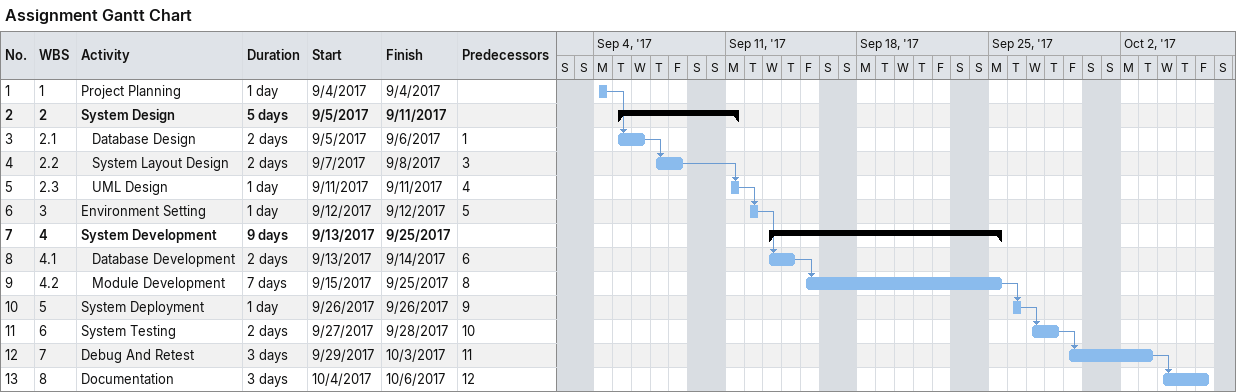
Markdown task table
Assignment Gantt Chart

| ID | WBS | Task | Duration | Start | Finish | Predecessors |
|---|---|---|---|---|---|---|
| 1 | 1 | Project Planning | 1d | 2017-09-04 | 2017-09-04 |  |
| 2 | 2 | **System Design** | 5d | 2017-09-05 | 2017-09-11 |  |
| 3 | 2.1 | Database Design | 2d | 2017-09-05 | 2017-09-06 | 1 |
| 4 | 2.2 | System Layout Design | 2d | 2017-09-07 | 2017-09-08 | 3 |
| 5 | 2.3 | UML Design | 1d | 2017-09-11 | 2017-09-11 | 4 |
| 6 | 3 | Environment Setting | 1d | 2017-09-12 | 2017-09-12 | 5 |
| 7 | 4 | **System Development** | 9d | 2017-09-13 | 2017-09-25 |  |
| 8 | 4.1 | Database Development | 2d | 2017-09-13 | 2017-09-14 | 6 |
| 9 | 4.2 | Module Development | 7d | 2017-09-15 | 2017-09-25 | 8 |
| 10 | 5 | System Deployment | 1d | 2017-09-26 | 2017-09-26 | 9 |
| 11 | 6 | System Testing | 2d | 2017-09-27 | 2017-09-28 | 10 |
| 12 | 7 | Debug And Retest | 3d | 2017-09-29 | 2017-10-03 | 11 |
| 13 | 8 | Documentation | 3d | 2017-10-04 | 2017-10-06 | 12 |
